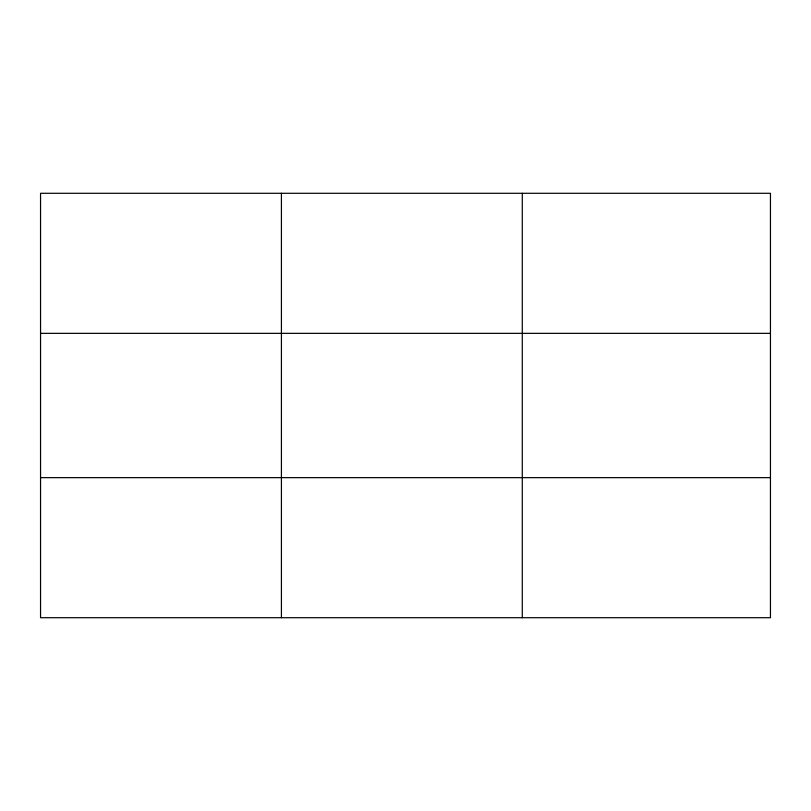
<?xml version="1.0" encoding="UTF-8"?>
<svg xmlns="http://www.w3.org/2000/svg" width="811" height="811" viewBox="0 0 811 811"><rect width="100%" height="100%" fill="white"/><g stroke="black" fill="none" stroke-linecap="round" stroke-linejoin="round"><path stroke-width="1.22" d="M281.417 617.708L281.417 193.292M522.284 617.708L522.284 193.292M40.55 333.351L770.45 333.351M40.55 477.649L770.45 477.649M770.45 547.678L770.45 617.708L40.55 617.708L40.55 193.292L770.45 193.292L770.45 547.678"/></g></svg>
